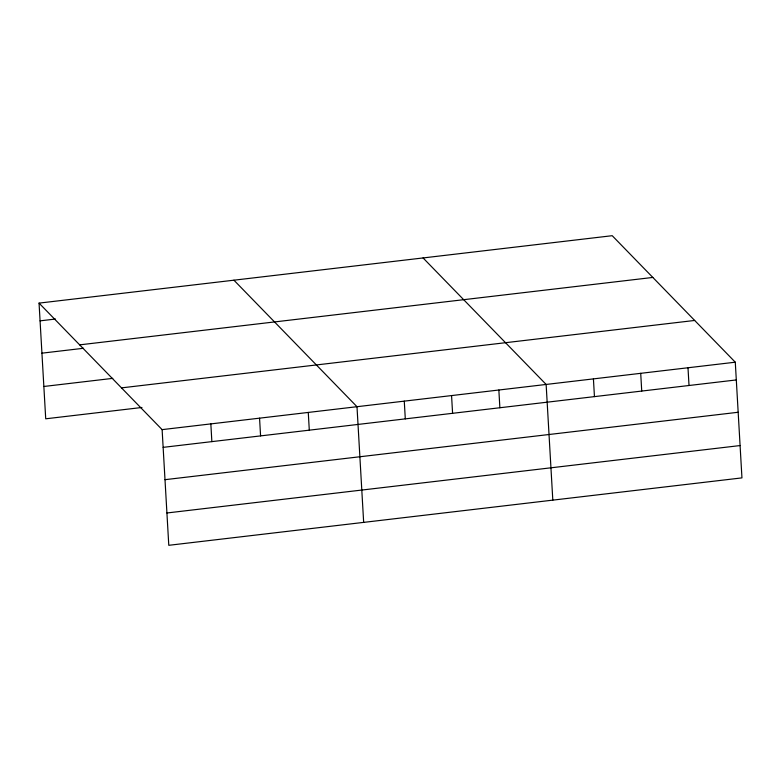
<?xml version="1.0" encoding="UTF-8"?>
<svg xmlns="http://www.w3.org/2000/svg" width="781" height="781" viewBox="0 0 781 781"><rect width="100%" height="100%" fill="white"/><g stroke="black" fill="none" stroke-linecap="round" stroke-linejoin="round"><path stroke-width="1.17" d="M39.05 303.116L612.216 235.696L735.282 362.199L741.95 477.884L168.784 545.304L162.116 429.628L39.05 303.116L45.718 418.801L141.966 407.477M40.075 320.854L55.519 319.029M79.662 344.86L652.828 277.44M41.94 353.168L83.528 348.277M43.853 386.478L112.776 378.365M121.504 387.874L694.67 320.454M162.116 429.628L735.282 362.199M163.141 447.357L736.307 379.937M165.006 479.68L738.162 412.261M166.929 512.98L740.085 445.56M423.068 257.945L546.134 384.447L552.811 500.133M233.929 280.194L356.995 406.706L363.663 522.382M687.993 367.763L689.018 385.502M640.713 373.328L641.728 391.066M593.423 378.892L594.448 396.621M498.854 390.012L499.869 407.75M451.564 395.576L452.589 413.315M404.275 401.141L405.3 418.87M308.27 412.436L309.296 430.165M259.556 418.167L260.581 435.896M210.841 423.898L211.856 441.626"/></g></svg>
